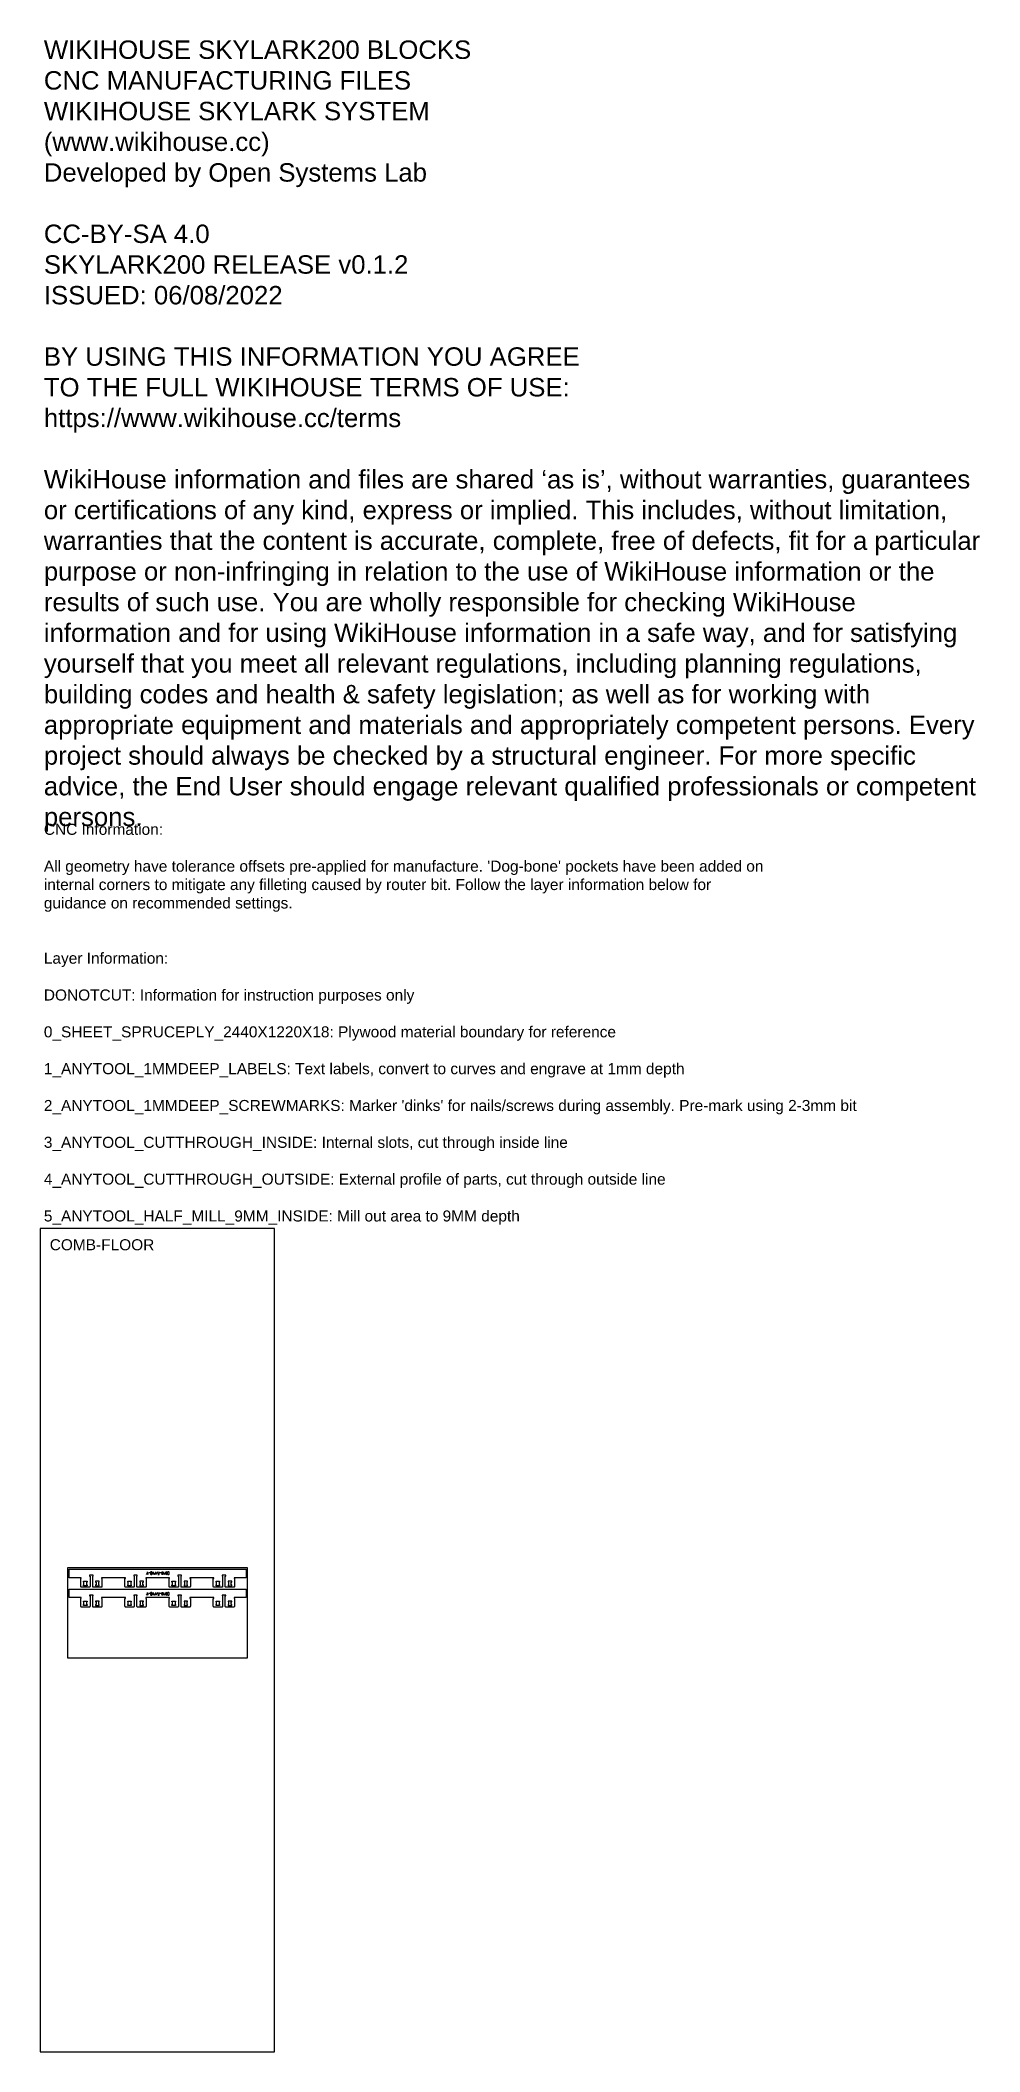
# Model space of a CAD drawing. Header units: millimetres. Extents: x 0 to 12757, y 0 to 27318.
import ezdxf

# ---------------------------------------------------------------- set-up
doc = ezdxf.new("R2010")
doc.units = ezdxf.units.MM
for name, color, linetype, true_color in [('0_SHEET_SPRUCEPLY_2440X122', 1, 'Continuous', 0xff0000), ('1_ANYTOOL_1MMDEEP_LABELS_S', 2, 'Continuous', 0xffff00), ('3_ANYTOOL_CUTTHROUGH_INSID', 4, 'Continuous', 0x00ffff), ('4_ANYTOOL_CUTTHROUGH_OUTSI', 5, 'Continuous', 0x0000ff), ('DONOTCUT', 7, 'Continuous', 0xffffff)]:
    doc.layers.add(name, color=color, linetype=linetype, true_color=true_color)
doc.styles.add('Arial', font='')
doc.styles.get('Arial').set_extended_font_data('Arial')

msp = doc.modelspace()

# ---------------------------------------------------------------- linework, layer by layer
at = {"layer": '0_SHEET_SPRUCEPLY_2440X122'}
msp.add_lwpolyline([(372, 6571), (372, 5351), (2812, 5351), (2812, 6571)], close=True, dxfattribs=at)
at = {"layer": '1_ANYTOOL_1MMDEEP_LABELS_S', "color": 2, "true_color": 0xffff00}
for points in [[(1452, 6500), (1440, 6482)], [(1452, 6518), (1452, 6500)], [(1452, 6500), (1464, 6482)], [(1488, 6506), (1472, 6506)], [(1528, 6482), (1528, 6518)], [(1564, 6518), (1564, 6482), (1552, 6502), (1540, 6482), (1540, 6518)], [(1592, 6518), (1576, 6482)], [(1598, 6482), (1614, 6482), (1614, 6518)], [(1598, 6498), (1614, 6498)], [(1638, 6506), (1622, 6506)], [(1698, 6518), (1698, 6482), (1686, 6502), (1674, 6482), (1674, 6518)], [(1452, 6219), (1440, 6201)], [(1452, 6237), (1452, 6219)], [(1452, 6219), (1464, 6201)], [(1488, 6225), (1472, 6225)], [(1528, 6201), (1528, 6237)], [(1564, 6237), (1564, 6201), (1552, 6221), (1540, 6201), (1540, 6237)], [(1592, 6237), (1576, 6201)], [(1598, 6201), (1614, 6201), (1614, 6237)], [(1598, 6217), (1614, 6217)], [(1638, 6225), (1622, 6225)], [(1698, 6237), (1698, 6201), (1686, 6221), (1674, 6201), (1674, 6237)]]:
    msp.add_lwpolyline(points, dxfattribs=at)
for points in [[(1504, 6482), (1516, 6482), (1516, 6518), (1504, 6518, 0.414214), (1496, 6510), (1496, 6490, 0.414214)], [(1726, 6508, 1), (1706, 6508), (1706, 6492, 1), (1726, 6492)], [(1504, 6201), (1516, 6201), (1516, 6237), (1504, 6237, 0.414214), (1496, 6229), (1496, 6209, 0.414214)], [(1726, 6227, 1), (1706, 6227), (1706, 6211, 1), (1726, 6211)]]:
    msp.add_lwpolyline(points, format="xyb", close=True, dxfattribs=at)
for points in [[(1666, 6498), (1656, 6498, -1), (1656, 6518), (1666, 6518), (1666, 6482), (1656, 6482, -1), (1656, 6498)], [(1734, 6482), (1744, 6482, 0.414214), (1750, 6488), (1750, 6512, 0.414214), (1744, 6518), (1734, 6518)], [(1666, 6217), (1656, 6217, -1), (1656, 6237), (1666, 6237), (1666, 6201), (1656, 6201, -1), (1656, 6217)], [(1734, 6201), (1744, 6201, 0.414214), (1750, 6207), (1750, 6231, 0.414214), (1744, 6237), (1734, 6237)]]:
    msp.add_lwpolyline(points, format="xyb", dxfattribs=at)
at = {"layer": '3_ANYTOOL_CUTTHROUGH_INSID', "color": 4, "true_color": 0x00ffff}
for points in [[(636, 6378), (630, 6378), (630, 6342), (636, 6342), (636, 6330), (588, 6330), (588, 6342), (594, 6342), (594, 6378), (588, 6378), (588, 6390), (636, 6390)], [(636, 6378), (630, 6378), (630, 6342), (636, 6342), (636, 6330), (588, 6330), (588, 6342), (594, 6342), (594, 6378), (588, 6378), (588, 6390), (636, 6390)], [(752, 6378), (758, 6378), (758, 6342), (752, 6342), (752, 6330), (800, 6330), (800, 6342), (794, 6342), (794, 6378), (800, 6378), (800, 6390), (752, 6390)], [(752, 6378), (758, 6378), (758, 6342), (752, 6342), (752, 6330), (800, 6330), (800, 6342), (794, 6342), (794, 6378), (800, 6378), (800, 6390), (752, 6390)], [(1236, 6378), (1230, 6378), (1230, 6342), (1236, 6342), (1236, 6330), (1188, 6330), (1188, 6342), (1194, 6342), (1194, 6378), (1188, 6378), (1188, 6390), (1236, 6390)], [(1236, 6378), (1230, 6378), (1230, 6342), (1236, 6342), (1236, 6330), (1188, 6330), (1188, 6342), (1194, 6342), (1194, 6378), (1188, 6378), (1188, 6390), (1236, 6390)], [(1352, 6378), (1358, 6378), (1358, 6342), (1352, 6342), (1352, 6330), (1400, 6330), (1400, 6342), (1394, 6342), (1394, 6378), (1400, 6378), (1400, 6390), (1352, 6390)], [(1352, 6378), (1358, 6378), (1358, 6342), (1352, 6342), (1352, 6330), (1400, 6330), (1400, 6342), (1394, 6342), (1394, 6378), (1400, 6378), (1400, 6390), (1352, 6390)], [(1836, 6378), (1830, 6378), (1830, 6342), (1836, 6342), (1836, 6330), (1788, 6330), (1788, 6342), (1794, 6342), (1794, 6378), (1788, 6378), (1788, 6390), (1836, 6390)], [(1836, 6378), (1830, 6378), (1830, 6342), (1836, 6342), (1836, 6330), (1788, 6330), (1788, 6342), (1794, 6342), (1794, 6378), (1788, 6378), (1788, 6390), (1836, 6390)], [(1952, 6378), (1958, 6378), (1958, 6342), (1952, 6342), (1952, 6330), (2000, 6330), (2000, 6342), (1994, 6342), (1994, 6378), (2000, 6378), (2000, 6390), (1952, 6390)], [(1952, 6378), (1958, 6378), (1958, 6342), (1952, 6342), (1952, 6330), (2000, 6330), (2000, 6342), (1994, 6342), (1994, 6378), (2000, 6378), (2000, 6390), (1952, 6390)], [(2436, 6378), (2430, 6378), (2430, 6342), (2436, 6342), (2436, 6330), (2388, 6330), (2388, 6342), (2394, 6342), (2394, 6378), (2388, 6378), (2388, 6390), (2436, 6390)], [(2436, 6378), (2430, 6378), (2430, 6342), (2436, 6342), (2436, 6330), (2388, 6330), (2388, 6342), (2394, 6342), (2394, 6378), (2388, 6378), (2388, 6390), (2436, 6390)], [(2552, 6378), (2558, 6378), (2558, 6342), (2552, 6342), (2552, 6330), (2600, 6330), (2600, 6342), (2594, 6342), (2594, 6378), (2600, 6378), (2600, 6390), (2552, 6390)], [(2552, 6378), (2558, 6378), (2558, 6342), (2552, 6342), (2552, 6330), (2600, 6330), (2600, 6342), (2594, 6342), (2594, 6378), (2600, 6378), (2600, 6390), (2552, 6390)], [(636, 6109), (630, 6109), (630, 6073), (636, 6073), (636, 6061), (588, 6061), (588, 6073), (594, 6073), (594, 6109), (588, 6109), (588, 6121), (636, 6121)], [(636, 6109), (630, 6109), (630, 6073), (636, 6073), (636, 6061), (588, 6061), (588, 6073), (594, 6073), (594, 6109), (588, 6109), (588, 6121), (636, 6121)], [(752, 6109), (758, 6109), (758, 6073), (752, 6073), (752, 6061), (800, 6061), (800, 6073), (794, 6073), (794, 6109), (800, 6109), (800, 6121), (752, 6121)], [(752, 6109), (758, 6109), (758, 6073), (752, 6073), (752, 6061), (800, 6061), (800, 6073), (794, 6073), (794, 6109), (800, 6109), (800, 6121), (752, 6121)], [(1236, 6109), (1230, 6109), (1230, 6073), (1236, 6073), (1236, 6061), (1188, 6061), (1188, 6073), (1194, 6073), (1194, 6109), (1188, 6109), (1188, 6121), (1236, 6121)], [(1236, 6109), (1230, 6109), (1230, 6073), (1236, 6073), (1236, 6061), (1188, 6061), (1188, 6073), (1194, 6073), (1194, 6109), (1188, 6109), (1188, 6121), (1236, 6121)], [(1352, 6109), (1358, 6109), (1358, 6073), (1352, 6073), (1352, 6061), (1400, 6061), (1400, 6073), (1394, 6073), (1394, 6109), (1400, 6109), (1400, 6121), (1352, 6121)], [(1352, 6109), (1358, 6109), (1358, 6073), (1352, 6073), (1352, 6061), (1400, 6061), (1400, 6073), (1394, 6073), (1394, 6109), (1400, 6109), (1400, 6121), (1352, 6121)], [(1836, 6109), (1830, 6109), (1830, 6073), (1836, 6073), (1836, 6061), (1788, 6061), (1788, 6073), (1794, 6073), (1794, 6109), (1788, 6109), (1788, 6121), (1836, 6121)], [(1836, 6109), (1830, 6109), (1830, 6073), (1836, 6073), (1836, 6061), (1788, 6061), (1788, 6073), (1794, 6073), (1794, 6109), (1788, 6109), (1788, 6121), (1836, 6121)], [(1952, 6109), (1958, 6109), (1958, 6073), (1952, 6073), (1952, 6061), (2000, 6061), (2000, 6073), (1994, 6073), (1994, 6109), (2000, 6109), (2000, 6121), (1952, 6121)], [(1952, 6109), (1958, 6109), (1958, 6073), (1952, 6073), (1952, 6061), (2000, 6061), (2000, 6073), (1994, 6073), (1994, 6109), (2000, 6109), (2000, 6121), (1952, 6121)], [(2436, 6109), (2430, 6109), (2430, 6073), (2436, 6073), (2436, 6061), (2388, 6061), (2388, 6073), (2394, 6073), (2394, 6109), (2388, 6109), (2388, 6121), (2436, 6121)], [(2436, 6109), (2430, 6109), (2430, 6073), (2436, 6073), (2436, 6061), (2388, 6061), (2388, 6073), (2394, 6073), (2394, 6109), (2388, 6109), (2388, 6121), (2436, 6121)], [(2552, 6109), (2558, 6109), (2558, 6073), (2552, 6073), (2552, 6061), (2600, 6061), (2600, 6073), (2594, 6073), (2594, 6109), (2600, 6109), (2600, 6121), (2552, 6121)], [(2552, 6109), (2558, 6109), (2558, 6073), (2552, 6073), (2552, 6061), (2600, 6061), (2600, 6073), (2594, 6073), (2594, 6109), (2600, 6109), (2600, 6121), (2552, 6121)]]:
    msp.add_lwpolyline(points, close=True, dxfattribs=at)
at = {"layer": '4_ANYTOOL_CUTTHROUGH_OUTSI', "color": 5, "true_color": 0x0000ff}
for points in [[(1156, 6426), (1156, 6438), (832, 6438), (832, 6426), (838, 6426), (838, 6320), (838, 6320, -0.414214), (826, 6308), (724, 6308, -0.414214), (712, 6320), (712, 6460), (718, 6460), (718, 6472), (670, 6472), (670, 6460), (676, 6460), (676, 6320), (676, 6320, -0.414214), (664, 6308), (562, 6308, -0.414214), (550, 6320), (550, 6426), (556, 6426), (556, 6438), (394, 6438), (394, 6552), (694, 6552), (994, 6552), (1294, 6552), (1594, 6552), (1894, 6552), (2194, 6552), (2494, 6552), (2794, 6552), (2794, 6438), (2632, 6438), (2632, 6426), (2638, 6426), (2638, 6320), (2638, 6320, -0.414214), (2626, 6308), (2524, 6308, -0.414214), (2512, 6320), (2512, 6460), (2518, 6460), (2518, 6472), (2470, 6472), (2470, 6460), (2476, 6460), (2476, 6320), (2476, 6320, -0.414214), (2464, 6308), (2362, 6308, -0.414214), (2350, 6320), (2350, 6426), (2356, 6426), (2356, 6438), (2032, 6438), (2032, 6426), (2038, 6426), (2038, 6320), (2038, 6320, -0.414214), (2026, 6308), (1924, 6308, -0.414214), (1912, 6320), (1912, 6460), (1918, 6460), (1918, 6472), (1870, 6472), (1870, 6460), (1876, 6460), (1876, 6320), (1876, 6320, -0.414214), (1864, 6308), (1762, 6308, -0.414214), (1750, 6320), (1750, 6426), (1756, 6426), (1756, 6438), (1432, 6438), (1432, 6426), (1438, 6426), (1438, 6320), (1438, 6320, -0.414214), (1426, 6308), (1324, 6308, -0.414214), (1312, 6320), (1312, 6460), (1318, 6460), (1318, 6472), (1270, 6472), (1270, 6460), (1276, 6460), (1276, 6320), (1276, 6320, -0.414214), (1264, 6308), (1162, 6308, -0.414214), (1150, 6320), (1150, 6426), (1156, 6426), (1156, 6426)], [(1156, 6157), (1156, 6169), (832, 6169), (832, 6157), (838, 6157), (838, 6051), (838, 6051, -0.414214), (826, 6039), (724, 6039, -0.414214), (712, 6051), (712, 6191), (718, 6191), (718, 6203), (670, 6203), (670, 6191), (676, 6191), (676, 6051), (676, 6051, -0.414214), (664, 6039), (562, 6039, -0.414214), (550, 6051), (550, 6157), (556, 6157), (556, 6169), (394, 6169), (394, 6283), (694, 6283), (994, 6283), (1294, 6283), (1594, 6283), (1894, 6283), (2194, 6283), (2494, 6283), (2794, 6283), (2794, 6169), (2632, 6169), (2632, 6157), (2638, 6157), (2638, 6051), (2638, 6051, -0.414214), (2626, 6039), (2524, 6039, -0.414214), (2512, 6051), (2512, 6191), (2518, 6191), (2518, 6203), (2470, 6203), (2470, 6191), (2476, 6191), (2476, 6051), (2476, 6051, -0.414214), (2464, 6039), (2362, 6039, -0.414214), (2350, 6051), (2350, 6157), (2356, 6157), (2356, 6169), (2032, 6169), (2032, 6157), (2038, 6157), (2038, 6051), (2038, 6051, -0.414214), (2026, 6039), (1924, 6039, -0.414214), (1912, 6051), (1912, 6191), (1918, 6191), (1918, 6203), (1870, 6203), (1870, 6191), (1876, 6191), (1876, 6051), (1876, 6051, -0.414214), (1864, 6039), (1762, 6039, -0.414214), (1750, 6051), (1750, 6157), (1756, 6157), (1756, 6169), (1432, 6169), (1432, 6157), (1438, 6157), (1438, 6051), (1438, 6051, -0.414214), (1426, 6039), (1324, 6039, -0.414214), (1312, 6051), (1312, 6191), (1318, 6191), (1318, 6203), (1270, 6203), (1270, 6191), (1276, 6191), (1276, 6051), (1276, 6051, -0.414214), (1264, 6039), (1162, 6039, -0.414214), (1150, 6051), (1150, 6157), (1156, 6157), (1156, 6157)]]:
    msp.add_lwpolyline(points, format="xyb", close=True, dxfattribs=at)
at = {"layer": 'DONOTCUT'}
msp.add_lwpolyline([(0, 0), (3183, 0), (3183, 11179), (0, 11179)], close=True, dxfattribs=at)

# ---------------------------------------------------------------- texts
at = {"layer": 'DONOTCUT', "attachment_point": 1, "style": 'Arial'}
for s, insert, char_height, width in [('{\\fArial;WIKIHOUSE SKYLARK200 BLOCKS}\\P{\\fArial;CNC MANUFACTURING FILES}\\P{\\fArial;WIKIHOUSE SKYLARK SYSTEM}\\P{\\fArial;(www.wikihouse.cc)}\\P{\\fArial;Developed by Open Systems Lab}\\P\\P{\\fArial;CC-BY-SA 4.0}\\P{\\fArial;SKYLARK200 RELEASE v0.1.2}\\P{\\fArial;ISSUED: 06/08/2022}\\P\\P{\\fArial;BY USING THIS INFORMATION YOU AGREE }\\P{\\fArial;TO THE FULL WIKIHOUSE TERMS OF USE:}\\P{\\fArial;https://www.wikihouse.cc/terms}\\P\\P{\\fArial;WikiHouse information and files are shared }{\\fArial;‘as is}{\\fArial;’, without warranties, guarantees }\\P{\\fArial;or certifications of any kind, express or implied. This includes, without limitation, }\\P{\\fArial;warranties that the content is accurate, complete, free of defects, fit for a particular }\\P{\\fArial;purpose or non-infringing in relation to the use of WikiHouse information or the }\\P{\\fArial;results of such use. You are wholly responsible for checking WikiHouse }\\P{\\fArial;information and for using WikiHouse information in a safe way, and for satisfying }\\P{\\fArial;yourself that you meet all relevant regulations, including planning regulations, }\\P{\\fArial;building codes and health & safety legislation; as well as for working with }\\P{\\fArial;appropriate equipment and materials and appropriately competent persons. Every }\\P{\\fArial;project should always be checked by a structural engineer. For more specific }\\P{\\fArial;advice, the End User should engage relevant qualified professionals or competent }\\P{\\fArial;persons.}\\P', (49, 27315), 250, 12895.38), ("{\\fArial;CNC Information:}\\P\\P{\\fArial;All geometry have tolerance offsets pre-applied for manufacture. 'Dog-bone' pockets have been added on}\\P{\\fArial;internal corners to mitigate any filleting caused by router bit. Follow the layer information below for}\\P{\\fArial;guidance on recommended settings.}\\P\\P\\P{\\fArial;Layer Information:}\\P\\P{\\fArial;DONOTCUT: Information for instruction purposes only}\\P\\P{\\fArial;0_SHEET_SPRUCEPLY_2440X1220X18: Plywood material boundary for reference}\\P\\P{\\fArial;1_ANYTOOL_1MMDEEP_LABELS: Text labels, convert to curves and engrave at 1mm depth}\\P\\P{\\fArial;2_ANYTOOL_1MMDEEP_SCREWMARKS: Marker 'dinks' for nails/screws during assembly. Pre-mark using 2-3mm bit}\\P\\P{\\fArial;3_ANYTOOL_CUTTHROUGH_INSIDE: Internal slots, cut through inside line}\\P\\P{\\fArial;4_ANYTOOL_CUTTHROUGH_OUTSIDE: External profile of parts, cut through outside line}\\P\\P{\\fArial;5_ANYTOOL_HALF_MILL_9MM_INSIDE: Mill out area to 9MM depth}", (49, 16677), 150, 22265.22), ('COMB-FLOOR', (129, 11035, 0), 150, 3122.28)]:
    msp.add_mtext(s, dxfattribs=dict(at, insert=insert, char_height=char_height, width=width))

doc.saveas('drawing.dxf')
